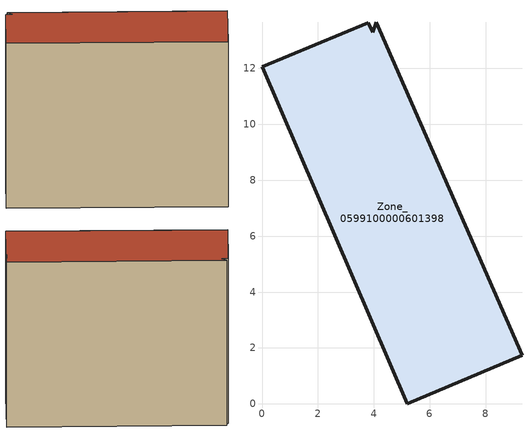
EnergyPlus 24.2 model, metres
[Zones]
Zone_0599100000601398
 floor ground (C_G): 3.96,13.29 4.08,13.66 9.3,1.73 5.2,0 0,12.06 3.8,13.63 z2.33
 wall outside (C_F): 5.2,0 9.3,1.73 4.08,13.66 3.96,13.29 3.8,13.63 0,12.06 5.2,0 z2.33:13.04
 roof outside (C_R): 4.08,13.66 3.96,13.29 3.8,13.63 0,12.06 5.2,0 9.3,1.73 z13.04
[BUILDING]
Pand.0599100000601398: North Axis=0; Terrain=City; Loads Convergence Tolerance Value=0.04; Temperature Convergence Tolerance Value=0.4; Solar Distribution=FullExterior; Maximum Number of Warmup Days=25; Minimum Number of Warmup Days=1
[Site:Location]
Rotterdam.The.Hague.AP_ZH_NLD Design_Conditions: Latitude=51.96; Longitude=4.45; Time Zone=1; Elevation=-4.5
[SITE:GROUNDTEMPERATURE:BUILDINGSURFACE]
18, 18, 18, 18, 18, 18, 18, 18, 18, 18, 18, 18
[MATERIAL] Thermal Absorptance=0.9; Solar Absorptance=0.7; Visible Absorptance=0.7
Name | Roughness | Thickness | Conductivity | Density | Specific Heat
G.TI.1946 | MediumSmooth | 0.15 | 1 | 540 | 1210
F.TI.1946 | Rough | 0.3 | 0.857143 | 1920 | 840
R.TI.1946 | MediumRough | 0.2 | 0.1 | 1500 | 1000
[CONSTRUCTION]
C_G: G.TI.1946
C_F: F.TI.1946
C_R: R.TI.1946
[ZONE]
Zone_0599100000601398: Type=1; Multiplier=1; Ceiling Height=Autocalculate; Volume=Autocalculate; Floor Area=autocalculate; Part of Total Floor Area=Yes
[ZONEINFILTRATION:DESIGNFLOWRATE]
Infil_Zone_0599100000601398: Zone or ZoneList or Space or SpaceList=Zone_0599100000601398; Schedule=AlwaysOn; Design Flow Rate Calculation Method=Flow/Area; Flow Rate per Floor Area=0.003; Constant Term Coefficient=1; Temperature Term Coefficient=0; Velocity Term Coefficient=0; Velocity Squared Term Coefficient=0
[HVACTEMPLATE:ZONE:IDEALLOADSAIRSYSTEM]
Zone_0599100000601398: Maximum Heating Supply Air Temperature=50; Minimum Cooling Supply Air Temperature=13; Maximum Heating Supply Air Humidity Ratio=0.0156; Minimum Cooling Supply Air Humidity Ratio=0.0077; Heating Limit=NoLimit; Cooling Limit=NoLimit; Dehumidification Control Type=ConstantSensibleHeatRatio; Cooling Sensible Heat Ratio=0.7; Dehumidification Setpoint=60; Humidification Control Type=None; Humidification Setpoint=30; Outdoor Air Method=None; Outdoor Air Flow Rate per Person=0.00944; Outdoor Air Flow Rate per Zone Floor Area=0; Outdoor Air Flow Rate per Zone=0; Demand Controlled Ventilation Type=None; Outdoor Air Economizer Type=NoEconomizer; Heat Recovery Type=None; Sensible Heat Recovery Effectiveness=0.7; Latent Heat Recovery Effectiveness=0.65
[ZONECONTROL:THERMOSTAT]
ThermostatControl_Zone_0599100000601398: Zone or ZoneList=Zone_0599100000601398; Control Type Schedule=DualSetpointControlType; Control 1=Thermostat_Zone_0599100000601398; Temperature Difference Between Cutout And Setpoint=0
[THERMOSTATSETPOINT:DUALSETPOINT]
Thermostat_Zone_0599100000601398: Heating Setpoint Temperature Schedule=HeatingSetpoint_Zone_0599100000601398; Cooling Setpoint Temperature Schedule=CoolingSetpoint_Zone_0599100000601398
[SCHEDULE:COMPACT]
HeatingSetpoint_Zone_0599100000601398: Through: 12/31, For: AllDays, Until: 24:00, 21
CoolingSetpoint_Zone_0599100000601398: Through: 12/31, For: AllDays, Until: 24:00, 24
DualSetpointControlType: Through: 12/31, For: AllDays, Until: 24:00, 4
AlwaysOn: Through: 12/31, For: AllDays, Until: 24:00, 1
